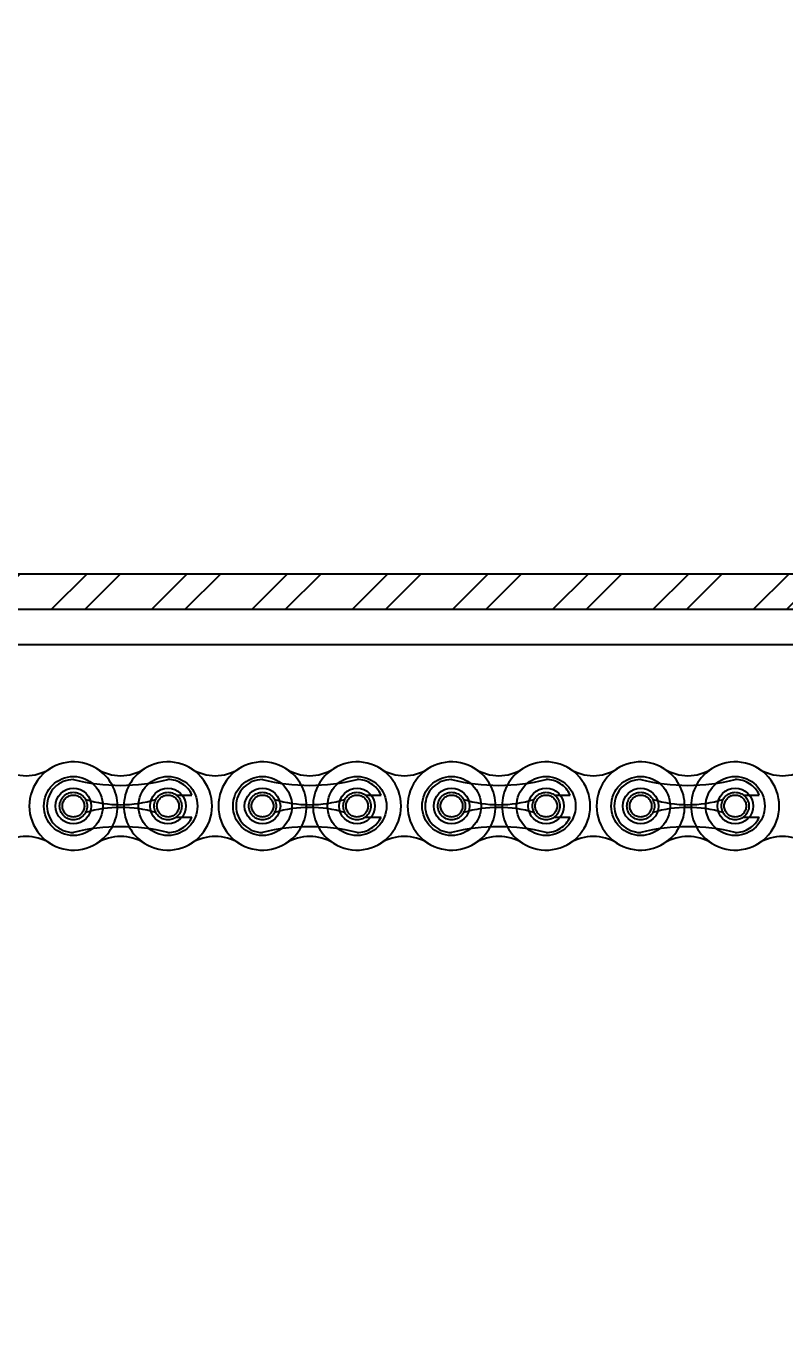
# Model space of a CAD drawing. Header units: metres. Extents: x 0 to 21025, y 0 to 14850.
# Drawn here: x 2403.6 to 2505.5, y 6332.9 to 6508.4 of the extents above; entities that cross this region are included whole.
import ezdxf

# ---------------------------------------------------------------- set-up
doc = ezdxf.new("R2010")
doc.units = ezdxf.units.M
doc.header["$LTSCALE"] = 25
doc.linetypes.add('HIDDEN2', pattern=[4.7625, 3.175, -1.5875])
for name, color, linetype in [('18_COTAS', 7, 'Continuous'), ('SHA', 7, 'Continuous'), ('SL4', 4, 'Continuous'), ('ST1', 7, 'HIDDEN2')]:
    doc.layers.add(name, color=color, linetype=linetype)
doc.styles.add('ROMANS', font='ROMANS.SHX')
doc.dimstyles.new('25___1-25', dxfattribs={"dimscale": 25, "dimtxt": 2.5, "dimasz": 2, "dimexe": 1.5, "dimexo": 1, "dimgap": 0.5, "dimtad": 1, "dimzin": 12, "dimtxsty": 'ROMANS', "dimcen": 0, "dimclrd": 256, "dimclre": 256, "dimclrt": 3, "dimazin": 3, "dimtfac": 1, "dimtmove": 0, "dimatfit": 0, "dimfxl": 1, "dimlwd": -1, "dimlwe": -1, "dimarcsym": 0})

# ---------------------------------------------------------------- blocks, each defined once
blk = doc.blocks.new('*D13')
at = {"layer": '18_COTAS', "transparency": 16777216}
for p, q in [((2083.56, 6357.87), (2083.56, 7037.95)), ((6382.51, 6357.87), (6382.51, 7037.95)), ((2133.56, 7000.45), (6332.51, 7000.45))]:
    blk.add_line(p, q, dxfattribs=at)
for points in [[(2133.56, 7008.78), (2133.56, 6992.11), (2083.56, 7000.45)], [(6332.51, 7008.78), (6332.51, 6992.11), (6382.51, 7000.45)]]:
    blk.add_solid(points, dxfattribs=at)
at = {"layer": 'Defpoints', "color": 0, "transparency": 16777216}
for p in [(6382.51, 7000.45), (2083.56, 6332.87), (6382.51, 6332.87)]:
    blk.add_point(p, dxfattribs=at)
at = {"layer": '18_COTAS', "color": 3, "transparency": 16777216, "insert": (4233.04, 7050.15), "char_height": 62.5, "attachment_point": 5, "style": 'ROMANS'}
blk.add_mtext('4298,95', dxfattribs=at)

msp = doc.modelspace()

# ---------------------------------------------------------------- hatches: boundary and pattern name
at = {"layer": 'SHA'}
h = msp.add_hatch(dxfattribs=at)
h.set_pattern_fill('ANSI32', color=256, style=0)
h.set_pattern_definition([(45, (-2913.5705, 2928.034), (-6.735192, 6.735192), []), (45, (-2909.08, 2928.034), (-6.735192, 6.735192), [])])
h.paths.add_polyline_path([(2875.564, 6434.865), (1875.564, 6434.865), (1875.564, 6430.103), (2875.564, 6430.103)], flags=0)

# ---------------------------------------------------------------- linework, layer by layer
at = {"layer": 'SL4'}
for p, q in [((1875.564, 6434.865), (2875.564, 6434.865)), ((1875.564, 6430.103), (2875.564, 6430.103)), ((2875.564, 6425.34), (2105.564, 6425.34))]:
    msp.add_line(p, q, dxfattribs=at)
for centre, radius in [((2409.93, 6403.705), 2.399), ((2422.63, 6403.705), 2.399), ((2435.33, 6403.705), 2.399), ((2448.03, 6403.705), 2.399), ((2460.73, 6403.705), 2.399), ((2473.43, 6403.705), 2.398), ((2486.13, 6403.705), 2.399), ((2498.83, 6403.705), 2.399)]:
    msp.add_circle(centre, radius, dxfattribs=at)
for centre, start, end in [((2409.93, 6403.705), 57.56669, 302.43331), ((2422.63, 6403.705), 237.56669, 122.43331), ((2435.33, 6403.705), 57.56669, 302.43331), ((2448.03, 6403.705), 237.56669, 122.43331), ((2460.73, 6403.705), 57.56669, 302.43331), ((2473.43, 6403.705), 237.56669, 122.43331), ((2486.13, 6403.705), 57.56669, 302.43331), ((2498.83, 6403.705), 237.56669, 122.43331), ((2403.58, 6413.698), 237.56669, 302.43331), ((2416.28, 6413.698), 237.56669, 302.43331), ((2428.98, 6413.698), 237.56669, 302.43331), ((2441.68, 6413.698), 237.56669, 302.43331), ((2454.38, 6413.698), 237.56669, 302.43331), ((2467.08, 6413.698), 237.56669, 302.43331), ((2479.78, 6413.698), 237.56669, 302.43331), ((2492.48, 6413.698), 237.56669, 302.43331), ((2505.18, 6413.698), 237.56669, 302.43331), ((2403.58, 6393.712), 57.56669, 122.43331), ((2416.28, 6393.712), 57.56669, 122.43331), ((2428.98, 6393.712), 57.56669, 122.43331), ((2441.68, 6393.712), 57.56669, 122.43331), ((2454.38, 6393.712), 57.56669, 122.43331), ((2467.08, 6393.712), 57.56669, 122.43331), ((2479.78, 6393.712), 57.56669, 122.43331), ((2492.48, 6393.712), 57.56669, 122.43331), ((2505.18, 6393.712), 57.56669, 122.43331)]:
    msp.add_arc(centre, 5.92, start, end, dxfattribs=at)
at = {"layer": 'ST1'}
for p, q in [((2875.564, 6425.34), (1875.564, 6425.34)), ((2423.737, 6405.181), (2425.861, 6405.181)), ((2449.137, 6405.181), (2451.261, 6405.181)), ((2474.537, 6405.181), (2476.661, 6405.181)), ((2499.937, 6405.181), (2502.061, 6405.181)), ((2423.737, 6402.229), (2425.861, 6402.229)), ((2449.137, 6402.229), (2451.261, 6402.229)), ((2474.537, 6402.229), (2476.661, 6402.229)), ((2499.937, 6402.229), (2502.061, 6402.229))]:
    msp.add_line(p, q, dxfattribs=at)
for centre, radius in [((2409.93, 6403.705), 3.96), ((2422.63, 6403.705), 3.96), ((2435.33, 6403.705), 3.96), ((2448.03, 6403.705), 3.96), ((2460.73, 6403.705), 3.96), ((2473.43, 6403.705), 3.96), ((2486.13, 6403.705), 3.96), ((2498.83, 6403.705), 3.96), ((2409.93, 6403.705), 1.845), ((2409.93, 6403.705), 1.476), ((2422.63, 6403.705), 1.845), ((2422.63, 6403.705), 1.476), ((2435.33, 6403.705), 1.845), ((2435.33, 6403.705), 1.476), ((2448.03, 6403.705), 1.845), ((2448.03, 6403.705), 1.476), ((2460.73, 6403.705), 1.845), ((2460.73, 6403.705), 1.476), ((2473.43, 6403.705), 1.845), ((2473.43, 6403.705), 1.476), ((2486.13, 6403.705), 1.845), ((2486.13, 6403.705), 1.476), ((2498.83, 6403.705), 1.845), ((2498.83, 6403.705), 1.476)]:
    msp.add_circle(centre, radius, dxfattribs=at)
for centre, radius, start, end in [((2409.93, 6403.705), 5.92, 302.43324, 57.56676), ((2422.63, 6403.705), 5.92, 122.43328, 237.56672), ((2435.33, 6403.705), 5.92, 302.43328, 57.56676), ((2448.03, 6403.705), 5.92, 122.43328, 237.56672), ((2460.73, 6403.705), 5.92, 302.43328, 57.56676), ((2473.43, 6403.705), 5.92, 122.43324, 237.56672), ((2486.13, 6403.705), 5.92, 302.43324, 57.56676), ((2498.83, 6403.705), 5.92, 122.43328, 237.56676), ((2409.93, 6403.705), 3.552, 90, 270), ((2416.28, 6432.802), 26.322, 256.04015, 283.95985), ((2422.63, 6403.705), 3.552, 24.55336, 90), ((2435.33, 6403.705), 3.552, 90, 270), ((2441.68, 6432.802), 26.322, 256.04015, 283.95985), ((2448.03, 6403.705), 3.552, 24.55336, 90), ((2460.73, 6403.705), 3.552, 90, 270), ((2467.08, 6432.802), 26.322, 256.04015, 283.95985), ((2473.43, 6403.705), 3.552, 24.55336, 90), ((2486.13, 6403.705), 3.552, 90, 270), ((2492.48, 6432.802), 26.322, 256.04015, 283.95985), ((2498.83, 6403.705), 3.552, 24.55336, 90), ((2416.28, 6420.058), 16.175, 252.993, 287.007), ((2441.68, 6420.058), 16.175, 252.993, 287.007), ((2467.08, 6420.058), 16.175, 252.993, 287.007), ((2492.48, 6420.058), 16.175, 252.993, 287.007), ((2416.28, 6387.353), 16.175, 72.993, 107.007), ((2441.68, 6387.353), 16.175, 72.993, 107.007), ((2467.08, 6387.353), 16.175, 72.993, 107.007), ((2492.48, 6387.353), 16.175, 72.993, 107.007), ((2416.28, 6374.609), 26.322, 76.04015, 103.95985), ((2422.63, 6403.705), 3.552, 270, 335.44664), ((2441.68, 6374.609), 26.322, 76.04015, 103.95985), ((2448.03, 6403.705), 3.552, 270, 335.44664), ((2467.08, 6374.609), 26.322, 76.04015, 103.95985), ((2473.43, 6403.705), 3.552, 270, 335.44664), ((2492.48, 6374.609), 26.322, 76.04015, 103.95985), ((2498.83, 6403.705), 3.552, 270, 335.44664)]:
    msp.add_arc(centre, radius, start, end, dxfattribs=at)

# ---------------------------------------------------------------- dimensions: what is measured, and where the dimension line sits
at = {"layer": '18_COTAS'}
dim = msp.add_linear_dim(base=(6382.514, 7000.445), p1=(2083.564, 6332.865), p2=(6382.514, 6332.865), dimstyle='25___1-25', dxfattribs=at)
dim.commit()
dim.dimension.update_dxf_attribs({"geometry": '*D13', "text_midpoint": (4233.039, 7050.147)})

doc.saveas('drawing.dxf')
